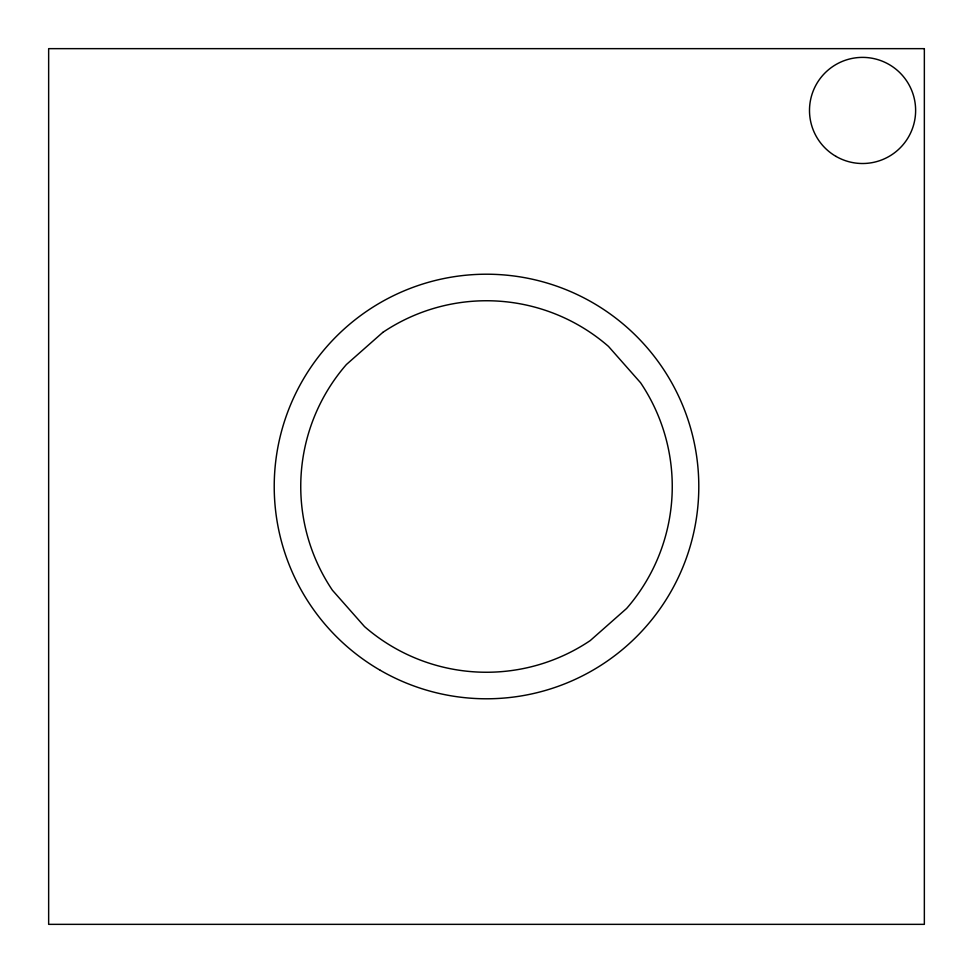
<?xml version="1.0" encoding="UTF-8"?>
<svg xmlns="http://www.w3.org/2000/svg" width="973" height="973" viewBox="0 0 973 973"><rect width="100%" height="100%" fill="white"/><g stroke="black" fill="none" stroke-linecap="round" stroke-linejoin="round"><path stroke-width="1.46" d="M382.754 332.425L346.4 364.522A185.758 185.758 0 0 0 332.425 590.246L364.522 626.6A185.758 185.758 0 0 0 590.246 640.575L626.6 608.478A185.758 185.758 0 0 0 640.575 382.754L608.478 346.4A185.758 185.758 0 0 0 382.754 332.425M924.35 48.65L48.65 48.65L48.65 924.35L924.35 924.35L924.35 48.65M836.026 156.41A53.077 53.077 0 0 0 915.629 110.448A53.077 53.077 0 0 0 836.026 64.486A53.077 53.077 0 0 0 836.026 156.41M380.358 670.348A212.296 212.296 0 0 0 698.796 486.5A212.296 212.296 0 0 0 380.358 302.652A212.296 212.296 0 0 0 380.358 670.348"/></g></svg>
